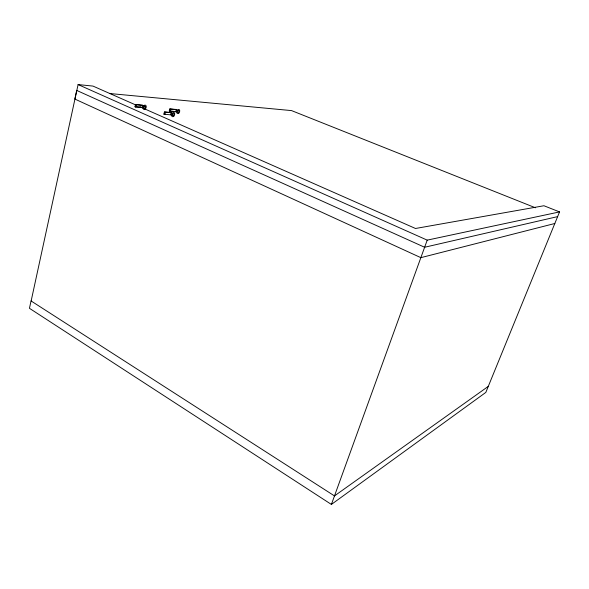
<?xml version="1.0" encoding="UTF-8"?>
<svg xmlns="http://www.w3.org/2000/svg" width="589" height="589" viewBox="0 0 589 589"><rect width="100%" height="100%" fill="white"/><g stroke="black" fill="none" stroke-linecap="round" stroke-linejoin="round"><path stroke-width="0.88" d="M31.136 300.986L78.094 84.566L93.003 86.09L135.831 104.997M135.514 104.584L143.296 105.497A1.119 0.751 -68.5 0 0 142.266 106.513A1.119 0.751 -68.5 0 0 142.774 107.647L134.991 106.756L135.514 104.584L142.501 105.151A1.119 0.751 -68.5 0 1 143.039 105.74M135.787 107.11L136.309 104.938M164.412 111.991L171.833 112.823A1.104 0.707 -68.4 0 0 170.832 113.832A1.104 0.707 -68.4 0 0 171.296 114.943L163.875 114.133L164.412 111.991L171.024 112.47A1.104 0.707 -68.4 0 1 171.465 112.823M164.684 114.487L165.222 112.344M169.787 108.958L176.936 109.79A1.075 0.685 -68.7 0 0 175.971 110.769A1.075 0.685 -68.7 0 0 176.413 111.851L169.264 111.034L169.787 108.958L176.155 109.451A1.075 0.685 -68.7 0 1 176.575 109.797M170.052 111.373L170.574 109.296M331.393 504.434L427.209 240.135L559.55 211.915L485.822 392.414L331.393 504.434L29.45 308.305L31.048 300.935L334.478 495.916L488.288 386.391M554.823 223.496L420.855 257.658L74.847 99.055L76.717 90.434L424.625 247.262L557.628 216.619M163.875 114.133L165.531 114.244M169.264 111.034L173.814 111.373M134.991 106.756L141.11 107.227M109.628 93.518L291.548 110.599L535.453 207.784M559.55 211.915L543.927 205.745L415.503 228.488L140.035 106.852M78.094 84.566L427.209 240.135M177.149 111.277A1.075 0.685 -68.6 0 1 177.539 110.563M177.731 110.408A1.075 0.685 -68.6 0 1 178.114 110.298M143.466 107.036A1.119 0.751 -68.5 0 1 144.077 106.138M172.062 115.127A1.104 0.707 -68.4 0 1 172.444 113.625M170.685 114.568A1.104 0.707 -68.4 0 1 170.493 114.59M178.85 113.036A2.15 1.362 -68.6 0 0 179.115 109.539A2.15 1.362 -68.6 0 0 176.752 111.925A2.15 1.362 -68.6 0 0 178.85 113.036M178.548 112.263A1.075 0.685 -68.6 0 0 178.681 110.518A1.075 0.685 -68.6 0 0 177.503 111.711A1.075 0.685 -68.6 0 0 178.548 112.263M145.343 108.884A2.238 1.502 -68.5 0 0 145.535 105.225A2.238 1.502 -68.5 0 0 143.009 107.706A2.238 1.502 -68.5 0 0 145.343 108.884M144.99 108.082A1.119 0.751 -68.5 0 0 145.078 106.248A1.119 0.751 -68.5 0 0 143.819 107.492A1.119 0.751 -68.5 0 0 144.99 108.082M173.814 116.158A2.216 1.414 -68.4 0 0 174.072 112.565A2.216 1.414 -68.4 0 0 171.627 115.032A2.216 1.414 -68.4 0 0 173.814 116.158M173.49 115.37A1.104 0.707 -68.4 0 0 173.622 113.574A1.104 0.707 -68.4 0 0 172.4 114.811A1.104 0.707 -68.4 0 0 173.49 115.37"/></g></svg>
